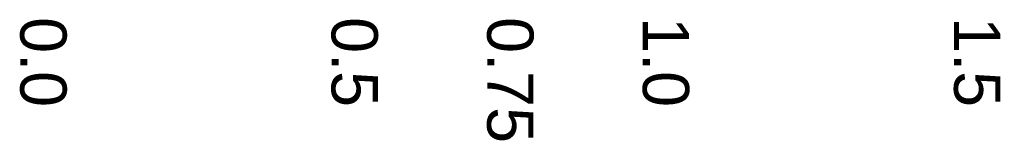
# Model space of a CAD drawing. Header units: millimetres. Extents: x 219888 to 472088, y 91183 to 209983.
# Drawn here: x 239957 to 256906, y 149893 to 151978 of the extents above; entities that cross this region are included whole.
import ezdxf

# ---------------------------------------------------------------- set-up
doc = ezdxf.new("R2010")
doc.units = ezdxf.units.MM
doc.layers.add('网格线和标注', color=7, linetype='Continuous')
doc.styles.get("Standard").update_dxf_attribs({"font": 'arial.ttf', "height": 600})

msp = doc.modelspace()

# ---------------------------------------------------------------- texts
at = {"layer": '网格线和标注'}
for s, p in [('0.0', (239968.336, 152021.253)), ('0.5', (245347.586, 152021.253)), ('0.75', (248037.211, 152021.253)), ('1.0', (250726.836, 152021.253)), ('1.5', (256106.086, 152021.253))]:
    msp.add_text(s, height=800, rotation=270, dxfattribs=at).set_placement(p)

doc.saveas('drawing.dxf')
